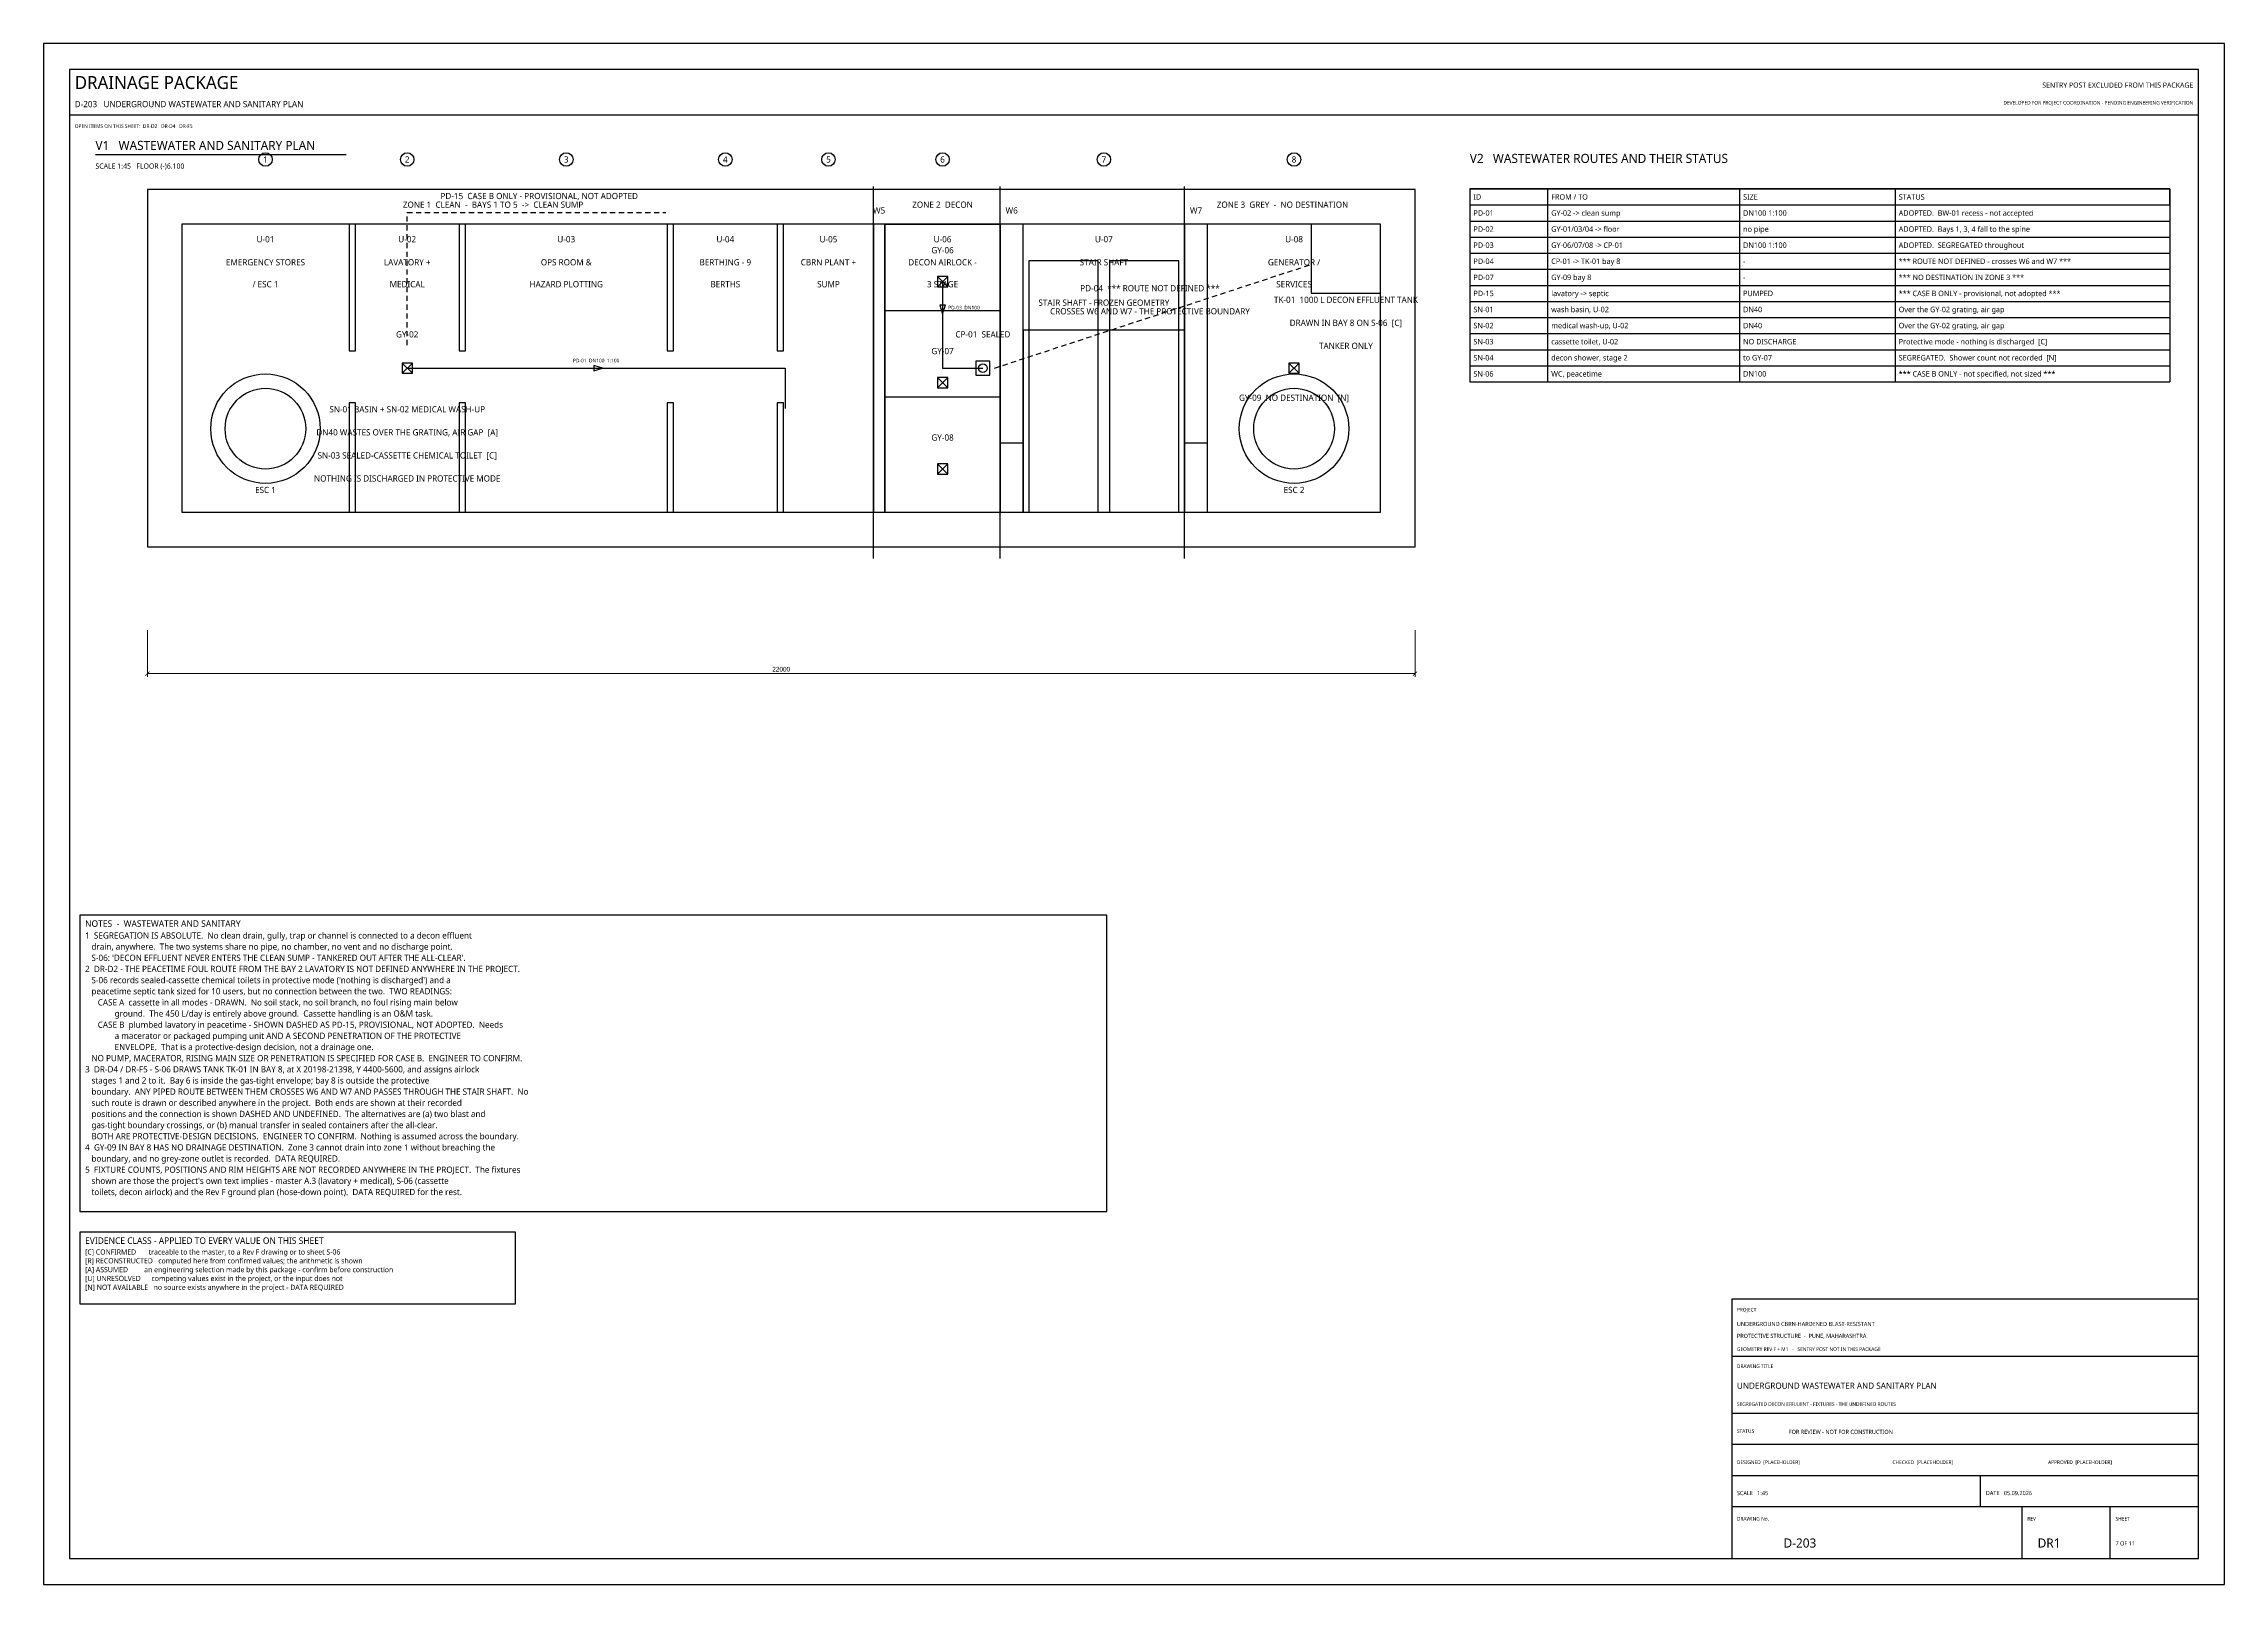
# Model space of a CAD drawing. Header units: millimetres. Extents: x 0 to 841, y 0 to 594.
import ezdxf
from ezdxf.enums import TextEntityAlignment as Align

# ---------------------------------------------------------------- set-up
doc = ezdxf.new("R2010")
doc.units = ezdxf.units.MM
for name, color, linetype in [('M-ARCH', 8, 'Continuous'), ('M-ARCH-HIDDEN', 8, 'Continuous'), ('M-CALLOUT', 2, 'Continuous'), ('M-FLAG', 1, 'Continuous'), ('M-GRID', 5, 'Continuous'), ('M-STRUCT', 7, 'Continuous'), ('M-TABLE', 7, 'Continuous'), ('M-TEXT', 7, 'Continuous'), ('M-TITLE', 7, 'Continuous'), ('P-DRAIN-EFF', 6, 'Continuous'), ('P-DRAIN-WASTE', 3, 'Continuous'), ('P-EQUIP', 2, 'Continuous'), ('P-FLOW', 1, 'Continuous'), ('S-DIM', 4, 'Continuous'), ('S-NOTE', 7, 'Continuous'), ('S-TEXT', 7, 'Continuous'), ('S-TITLE', 7, 'Continuous')]:
    doc.layers.add(name, color=color, linetype=linetype)
doc.styles.add('OpenSans', font='OpenSans-Regular.ttf')
doc.dimstyles.new('SC-DIM', dxfattribs={"dimtxt": 1.8, "dimasz": 1.6, "dimexe": 1.2, "dimexo": 1, "dimgap": 0.8, "dimtad": 1, "dimdec": 0, "dimblk": 'ARCHTICK', "dimcen": 2.5, "dimclrd": 4, "dimclre": 4, "dimclrt": 4, "dimazin": 3, "dimtfac": 1, "dimtmove": 0, "dimatfit": 3, "dimlwd": 13, "dimlwe": 13})

# ---------------------------------------------------------------- blocks, each defined once
blk = doc.blocks.new('GULLY')
at = {"layer": 'P-EQUIP'}
for p, q in [((-2.2, -2.2), (2.2, 2.2)), ((-2.2, 2.2), (2.2, -2.2))]:
    blk.add_line(p, q, dxfattribs=at)
blk.add_lwpolyline([(-2.2, -2.2), (2.2, -2.2), (2.2, 2.2), (-2.2, 2.2)], close=True, dxfattribs=at)
blk = doc.blocks.new('CHAMBER')
at = {"layer": 'P-EQUIP'}
blk.add_lwpolyline([(-3, -3), (3, -3), (3, 3), (-3, 3)], close=True, dxfattribs=at)
blk.add_circle((0, 0), 1.9, dxfattribs=at)
blk = doc.blocks.new('_ARCHTICK')
at = {"color": 0, "linetype": 'BYBLOCK', "const_width": 0.15}
blk.add_lwpolyline([(-0.5, -0.5), (0.5, 0.5)], dxfattribs=at)

msp = doc.modelspace()

# ---------------------------------------------------------------- linework, layer by layer
at = {"layer": 'M-ARCH'}
for points in [[(380, 413.333), (406.667, 413.333), (406.667, 510.222), (380, 510.222)], [(411.111, 413.333), (437.778, 413.333), (437.778, 510.222), (411.111, 510.222)]]:
    msp.add_lwpolyline(points, close=True, dxfattribs=at)
for centre, radius in [((85.556, 445.556), 21.111), ((482.222, 445.556), 21.111), ((85.556, 445.556), 15.556), ((482.222, 445.556), 15.556)]:
    msp.add_circle(centre, radius, dxfattribs=at)
at = {"layer": 'M-ARCH-HIDDEN'}
msp.add_lwpolyline([(377.778, 413.333), (440, 413.333), (440, 483.556), (377.778, 483.556)], close=True, dxfattribs=at)
at = {"layer": 'M-FLAG'}
for p, q in [((320, 395.556), (320, 538.889)), ((368.889, 395.556), (368.889, 538.889)), ((440, 395.556), (440, 538.889)), ((140.222, 528.778), (140.222, 528.889)), ((140.222, 528.889), (142.222, 528.889)), ((140.222, 525.378), (140.222, 527.378)), ((140.222, 521.978), (140.222, 523.978)), ((143.622, 528.889), (145.622, 528.889)), ((147.022, 528.889), (149.022, 528.889)), ((150.422, 528.889), (152.422, 528.889)), ((153.822, 528.889), (155.822, 528.889)), ((157.222, 528.889), (159.222, 528.889)), ((160.622, 528.889), (162.622, 528.889)), ((164.022, 528.889), (166.022, 528.889)), ((167.422, 528.889), (169.422, 528.889)), ((170.822, 528.889), (172.822, 528.889)), ((174.222, 528.889), (176.222, 528.889)), ((177.622, 528.889), (179.622, 528.889)), ((181.022, 528.889), (183.022, 528.889)), ((184.422, 528.889), (186.422, 528.889)), ((187.822, 528.889), (189.822, 528.889)), ((191.222, 528.889), (193.222, 528.889)), ((194.622, 528.889), (196.622, 528.889)), ((198.022, 528.889), (200.022, 528.889)), ((201.422, 528.889), (203.422, 528.889)), ((204.822, 528.889), (206.822, 528.889)), ((208.222, 528.889), (210.222, 528.889)), ((211.622, 528.889), (213.622, 528.889)), ((215.022, 528.889), (217.022, 528.889)), ((218.422, 528.889), (220.422, 528.889)), ((221.822, 528.889), (223.822, 528.889)), ((225.222, 528.889), (227.222, 528.889)), ((228.622, 528.889), (230.622, 528.889)), ((232.022, 528.889), (234.022, 528.889)), ((235.422, 528.889), (237.422, 528.889)), ((238.822, 528.889), (240, 528.889)), ((140.222, 518.578), (140.222, 520.578)), ((140.222, 515.178), (140.222, 517.178)), ((140.222, 511.778), (140.222, 513.778)), ((140.222, 508.378), (140.222, 510.378)), ((140.222, 504.978), (140.222, 506.978)), ((476.529, 504.857), (478.429, 505.479)), ((479.76, 505.915), (481.661, 506.537)), ((482.991, 506.973), (484.892, 507.595)), ((486.222, 508.03), (488.123, 508.653)), ((140.222, 501.578), (140.222, 503.578)), ((140.222, 498.178), (140.222, 500.178)), ((140.222, 494.778), (140.222, 496.778)), ((450.679, 496.394), (452.58, 497.016)), ((453.91, 497.452), (455.811, 498.074)), ((457.141, 498.51), (459.042, 499.132)), ((460.373, 499.567), (462.273, 500.19)), ((463.604, 500.625), (465.504, 501.248)), ((466.835, 501.683), (468.736, 502.305)), ((470.066, 502.741), (471.967, 503.363)), ((473.297, 503.799), (475.198, 504.421)), ((140.222, 491.378), (140.222, 493.378)), ((140.222, 487.978), (140.222, 489.978)), ((424.829, 487.931), (426.73, 488.553)), ((428.06, 488.989), (429.961, 489.611)), ((431.291, 490.046), (433.192, 490.669)), ((434.523, 491.104), (436.423, 491.727)), ((437.754, 492.162), (439.655, 492.785)), ((440.985, 493.22), (442.886, 493.842)), ((444.216, 494.278), (446.117, 494.9)), ((447.448, 495.336), (449.348, 495.958)), ((140.222, 484.578), (140.222, 486.578)), ((140.222, 481.178), (140.222, 483.178)), ((140.222, 477.778), (140.222, 479.778)), ((398.979, 479.468), (400.88, 480.09)), ((402.21, 480.526), (404.111, 481.148)), ((405.442, 481.583), (407.342, 482.206)), ((408.673, 482.641), (410.573, 483.264)), ((411.904, 483.699), (413.805, 484.321)), ((415.135, 484.757), (417.036, 485.379)), ((418.366, 485.815), (420.267, 486.437)), ((421.598, 486.873), (423.498, 487.495)), ((373.129, 471.005), (375.03, 471.627)), ((376.36, 472.063), (378.261, 472.685)), ((379.592, 473.12), (381.492, 473.743)), ((382.823, 474.178), (384.724, 474.801)), ((386.054, 475.236), (387.955, 475.858)), ((389.285, 476.294), (391.186, 476.916)), ((392.517, 477.352), (394.417, 477.974)), ((395.748, 478.41), (397.649, 479.032)), ((366.667, 468.889), (368.567, 469.511)), ((369.898, 469.947), (371.799, 470.569))]:
    msp.add_line(p, q, dxfattribs=at)
for points in [[(368.889, 413.333), (377.778, 413.333), (377.778, 440), (368.889, 440)], [(440, 413.333), (448.889, 413.333), (448.889, 440), (440, 440)]]:
    msp.add_lwpolyline(points, close=True, dxfattribs=at)
at = {"layer": 'M-GRID'}
for centre in [(85.556, 549.333), (140.222, 549.333), (201.556, 549.333), (262.889, 549.333), (302.667, 549.333), (346.667, 549.333), (408.889, 549.333), (482.222, 549.333)]:
    msp.add_circle(centre, 2.6, dxfattribs=at)
at = {"layer": 'M-STRUCT'}
for points in [[(40, 400), (528.889, 400), (528.889, 537.778), (40, 537.778)], [(53.333, 413.333), (515.556, 413.333), (515.556, 524.444), (53.333, 524.444)], [(117.778, 475.556), (120.222, 475.556), (120.222, 524.444), (117.778, 524.444)], [(160.222, 475.556), (162.667, 475.556), (162.667, 524.444), (160.222, 524.444)], [(240.444, 475.556), (242.889, 475.556), (242.889, 524.444), (240.444, 524.444)], [(282.889, 475.556), (285.333, 475.556), (285.333, 524.444), (282.889, 524.444)], [(320, 413.333), (324.444, 413.333), (324.444, 524.444), (320, 524.444)], [(368.889, 413.333), (377.778, 413.333), (377.778, 524.444), (368.889, 524.444)], [(440, 413.333), (448.889, 413.333), (448.889, 524.444), (440, 524.444)], [(117.778, 413.333), (120.222, 413.333), (120.222, 455.556), (117.778, 455.556)], [(160.222, 413.333), (162.667, 413.333), (162.667, 455.556), (160.222, 455.556)], [(240.444, 413.333), (242.889, 413.333), (242.889, 455.556), (240.444, 455.556)], [(282.889, 413.333), (285.333, 413.333), (285.333, 455.556), (282.889, 455.556)]]:
    msp.add_lwpolyline(points, close=True, dxfattribs=at)
at = {"layer": 'M-TABLE'}
for p, q in [((550, 538), (820, 538)), ((550, 538), (550, 463.6)), ((580, 538), (580, 463.6)), ((654, 538), (654, 463.6)), ((714, 538), (714, 463.6)), ((820, 538), (820, 463.6)), ((550, 525.6), (820, 525.6)), ((550, 519.4), (820, 519.4)), ((550, 513.2), (820, 513.2)), ((550, 507), (820, 507)), ((550, 500.8), (820, 500.8)), ((550, 494.6), (820, 494.6)), ((550, 488.4), (820, 488.4)), ((550, 482.2), (820, 482.2)), ((550, 476), (820, 476)), ((550, 469.8), (820, 469.8)), ((550, 463.6), (820, 463.6))]:
    msp.add_line(p, q, dxfattribs=at)
msp.add_lwpolyline([(550, 531.8), (820, 531.8), (820, 538), (550, 538)], close=True, dxfattribs=at)
at = {"layer": 'M-TITLE'}
for p, q in [((10, 566.5), (831, 566.5)), ((651, 88), (831, 88)), ((651, 66), (831, 66)), ((651, 54), (831, 54)), ((651, 42), (831, 42)), ((747, 30), (747, 42)), ((651, 30), (831, 30)), ((763, 10), (763, 30)), ((797, 10), (797, 30))]:
    msp.add_line(p, q, dxfattribs=at)
msp.add_lwpolyline([(651, 10), (831, 10), (831, 110), (651, 110)], close=True, dxfattribs=at)
at = {"layer": 'P-DRAIN-EFF'}
for p, q in [((324.444, 524.444), (368.889, 524.444)), ((324.444, 491.111), (368.889, 491.111)), ((324.444, 457.778), (368.889, 457.778))]:
    msp.add_line(p, q, dxfattribs=at)
for points in [[(324.444, 413.333), (368.889, 413.333), (368.889, 524.444), (324.444, 524.444)], [(488.844, 497.778), (515.511, 497.778), (515.511, 524.444), (488.844, 524.444)]]:
    msp.add_lwpolyline(points, close=True, dxfattribs=at)
msp.add_lwpolyline([(346.667, 502.222), (346.667, 468.889), (362.222, 468.889)], dxfattribs=at)
at = {"layer": 'P-DRAIN-WASTE'}
msp.add_lwpolyline([(140.222, 468.889), (285.956, 468.889), (285.956, 453.333)], dxfattribs=at)
at = {"layer": 'P-FLOW'}
for points in [[(346.667, 489.822), (347.747, 493.182), (345.587, 493.182)], [(215.489, 468.889), (212.129, 469.969), (212.129, 467.809)]]:
    msp.add_lwpolyline(points, close=True, dxfattribs=at)
at = {"layer": 'S-TITLE'}
msp.add_line((20, 551.2), (116.718, 551.2), dxfattribs=at)
for points in [[(0, 0), (841, 0), (841, 594), (0, 594)], [(10, 10), (831, 10), (831, 584), (10, 584)], [(14, 143.775), (410, 143.775), (410, 258), (14, 258)], [(14, 108.15), (182, 108.15), (182, 135.775), (14, 135.775)]]:
    msp.add_lwpolyline(points, close=True, dxfattribs=at)

# ---------------------------------------------------------------- block references
at = {"xscale": 0.9, "yscale": 0.9}
for name, p in [('GULLY', (346.667, 502.222)), ('CHAMBER', (362.222, 468.889)), ('GULLY', (140.222, 468.889)), ('GULLY', (346.667, 463.333)), ('GULLY', (482.222, 468.889)), ('GULLY', (346.667, 430))]:
    msp.add_blockref(name, p, dxfattribs=at)

# ---------------------------------------------------------------- texts
at = {"layer": 'M-CALLOUT', "style": 'OpenSans'}
msp.add_text('PD-03  DN100', height=1.4, dxfattribs=at).set_placement((348.867, 492.222), align=Align.MIDDLE_LEFT)
msp.add_text('PD-01  DN100  1:100', height=1.4, dxfattribs=at).set_placement((213.089, 470.689), align=Align.BOTTOM_CENTER)
at = {"layer": 'M-FLAG', "style": 'OpenSans'}
for s, height, p in [('DEVELOPED FOR PROJECT COORDINATION - PENDING ENGINEERING VERIFICATION', 1.4, (829, 570.5)), ('SENTRY POST EXCLUDED FROM THIS PACKAGE', 2, (829, 577))]:
    msp.add_text(s, height=height, dxfattribs=at).set_placement(p, align=Align.RIGHT)
for s, height, p in [('OPEN ITEMS ON THIS SHEET:  DR-D2   DR-D4   DR-F5', 1.4, (12, 561.5)), ('FOR REVIEW - NOT FOR CONSTRUCTION', 1.6, (673, 58))]:
    msp.add_text(s, height=height, dxfattribs=at).set_placement(p)
for s, p in [('PD-15  CASE B ONLY - PROVISIONAL, NOT ADOPTED', (191.111, 533.333)), ('ZONE 3  GREY  -  NO DESTINATION', (477.778, 530)), ('PD-04  *** ROUTE NOT DEFINED ***', (426.667, 497.778)), ('CROSSES W6 AND W7 - THE PROTECTIVE BOUNDARY', (426.667, 488.889)), ('TANKER ONLY', (502.222, 475.556)), ('GY-09  NO DESTINATION  [N]', (482.222, 455.556)), ('NOTHING IS DISCHARGED IN PROTECTIVE MODE', (140.222, 424.444))]:
    msp.add_text(s, height=2.4, dxfattribs=at).set_placement(p, align=Align.BOTTOM_CENTER)
at = {"layer": 'M-GRID', "style": 'OpenSans'}
for s, p in [('1', (85.556, 549.333)), ('2', (140.222, 549.333)), ('3', (201.556, 549.333)), ('4', (262.889, 549.333)), ('5', (302.667, 549.333)), ('6', (346.667, 549.333)), ('7', (408.889, 549.333)), ('8', (482.222, 549.333))]:
    msp.add_text(s, height=2.4, dxfattribs=at).set_placement(p, align=Align.MIDDLE_CENTER)
at = {"layer": 'M-TABLE', "style": 'OpenSans'}
for s, p in [('ID', (551.4, 533.85)), ('GY-02 -> clean sump', (581.4, 527.65)), ('FROM / TO', (581.4, 533.85)), ('SIZE', (655.4, 533.85)), ('ADOPTED.  BW-01 recess - not accepted', (715.4, 527.65)), ('STATUS', (715.4, 533.85)), ('PD-01', (551.4, 527.65)), ('PD-02', (551.4, 521.45)), ('GY-01/03/04 -> floor', (581.4, 521.45)), ('no pipe', (655.4, 521.45)), ('DN100 1:100', (655.4, 527.65)), ('ADOPTED.  Bays 1, 3, 4 fall to the spine', (715.4, 521.45)), ('PD-03', (551.4, 515.25)), ('GY-06/07/08 -> CP-01', (581.4, 515.25)), ('DN100 1:100', (655.4, 515.25)), ('ADOPTED.  SEGREGATED throughout', (715.4, 515.25)), ('PD-04', (551.4, 509.05)), ('PD-07', (551.4, 502.85)), ('CP-01 -> TK-01 bay 8', (581.4, 509.05)), ('GY-09 bay 8', (581.4, 502.85)), ('-', (655.4, 509.05)), ('*** ROUTE NOT DEFINED - crosses W6 and W7 ***', (715.4, 509.05)), ('*** NO DESTINATION IN ZONE 3 ***', (715.4, 502.85)), ('PD-15', (551.4, 496.65)), ('lavatory -> septic', (581.4, 496.65)), ('-', (655.4, 502.85)), ('PUMPED', (655.4, 496.65)), ('*** CASE B ONLY - provisional, not adopted ***', (715.4, 496.65)), ('SN-01', (551.4, 490.45)), ('wash basin, U-02', (581.4, 490.45)), ('DN40', (655.4, 490.45)), ('Over the GY-02 grating, air gap', (715.4, 490.45)), ('SN-02', (551.4, 484.25)), ('SN-03', (551.4, 478.05)), ('cassette toilet, U-02', (581.4, 478.05)), ('medical wash-up, U-02', (581.4, 484.25)), ('DN40', (655.4, 484.25)), ('NO DISCHARGE', (655.4, 478.05)), ('Over the GY-02 grating, air gap', (715.4, 484.25)), ('Protective mode - nothing is discharged  [C]', (715.4, 478.05)), ('SN-04', (551.4, 471.85)), ('decon shower, stage 2', (581.4, 471.85)), ('to GY-07', (655.4, 471.85)), ('SEGREGATED.  Shower count not recorded  [N]', (715.4, 471.85)), ('SN-06', (551.4, 465.65)), ('WC, peacetime', (581.4, 465.65)), ('DN100', (655.4, 465.65)), ('*** CASE B ONLY - not specified, not sized ***', (715.4, 465.65))]:
    msp.add_text(s, height=2.1, dxfattribs=at).set_placement(p)
at = {"layer": 'M-TEXT', "style": 'OpenSans'}
for s, p in [('W5', (322.222, 527.778)), ('W6', (373.333, 527.778)), ('W7', (444.444, 527.778)), ('U-01', (85.556, 516.667)), ('U-02', (140.222, 516.667)), ('U-03', (201.556, 516.667)), ('U-04', (262.889, 516.667)), ('U-05', (302.667, 516.667)), ('U-06', (346.667, 516.667)), ('U-07', (408.889, 516.667)), ('U-08', (482.222, 516.667)), ('EMERGENCY STORES', (85.556, 507.778)), ('LAVATORY +', (140.222, 507.778)), ('OPS ROOM &', (201.556, 507.778)), ('BERTHING - 9', (262.889, 507.778)), ('CBRN PLANT +', (302.667, 507.778)), ('DECON AIRLOCK -', (346.667, 507.778)), ('STAIR SHAFT', (408.889, 507.778)), ('GENERATOR /', (482.222, 507.778)), ('/ ESC 1', (85.556, 499.333)), ('MEDICAL', (140.222, 499.333)), ('HAZARD PLOTTING', (201.556, 499.333)), ('BERTHS', (262.889, 499.333)), ('SUMP', (302.667, 499.333)), ('3 STAGE', (346.667, 499.333)), ('SERVICES', (482.222, 499.333)), ('STAIR SHAFT - FROZEN GEOMETRY', (408.889, 492.222)), ('SN-01 BASIN + SN-02 MEDICAL WASH-UP', (140.222, 451.111)), ('DN40 WASTES OVER THE GRATING, AIR GAP  [A]', (140.222, 442.222)), ('SN-03 SEALED-CASSETTE CHEMICAL TOILET  [C]', (140.222, 433.333)), ('ESC 1', (85.556, 420)), ('ESC 2', (482.222, 420))]:
    msp.add_text(s, height=2.4, dxfattribs=at).set_placement(p, align=Align.BOTTOM_CENTER)
at = {"layer": 'M-TITLE', "style": 'OpenSans'}
for s, height, p in [('DRAINAGE PACKAGE', 5, (12, 576.5)), ('D-203   UNDERGROUND WASTEWATER AND SANITARY PLAN', 2.4, (12, 569.5)), ('V2   WASTEWATER ROUTES AND THEIR STATUS', 3.5, (550, 548)), ('PROJECT', 1.4, (653, 105.2)), ('UNDERGROUND CBRN-HARDENED BLAST-RESISTANT', 1.6, (653, 99.6)), ('PROTECTIVE STRUCTURE  -  PUNE, MAHARASHTRA', 1.6, (653, 95)), ('GEOMETRY REV F + M1   -   SENTRY POST NOT IN THIS PACKAGE', 1.4, (653, 90)), ('DRAWING TITLE', 1.4, (653, 83.4)), ('UNDERGROUND WASTEWATER AND SANITARY PLAN', 2.4, (653, 75.4)), ('SEGREGATED DECON EFFLUENT - FIXTURES - THE UNDEFINED ROUTES', 1.4, (653, 68.8)), ('STATUS', 1.4, (653, 58.4)), ('DESIGNED  [PLACEHOLDER]', 1.4, (653, 46.4)), ('CHECKED  [PLACEHOLDER]', 1.4, (713, 46.4)), ('APPROVED  [PLACEHOLDER]', 1.4, (773, 46.4)), ('SCALE   1:45', 1.6, (653, 34.4)), ('DATE   05.09.2026', 1.6, (749, 34.4)), ('DRAWING No.', 1.4, (653, 24.6)), ('REV', 1.4, (765, 24.6)), ('SHEET', 1.4, (799, 24.6)), ('D-203', 3.5, (671, 14.2)), ('DR1', 3.5, (769, 14.2)), ('7 OF 11', 1.6, (799, 15))]:
    msp.add_text(s, height=height, dxfattribs=at).set_placement(p)
at = {"layer": 'P-DRAIN-EFF', "style": 'OpenSans'}
for s, p in [('ZONE 2  DECON', (346.667, 530)), ('GY-06', (346.667, 512.444)), ('TK-01  1000 L DECON EFFLUENT TANK', (502.222, 493.333)), ('CP-01  SEALED', (362.222, 480)), ('DRAWN IN BAY 8 ON S-06  [C]', (502.222, 484.444)), ('GY-07', (346.667, 473.556)), ('GY-08', (346.667, 440.222))]:
    msp.add_text(s, height=2.4, dxfattribs=at).set_placement(p, align=Align.BOTTOM_CENTER)
at = {"layer": 'P-DRAIN-WASTE', "style": 'OpenSans'}
msp.add_text('ZONE 1  CLEAN  -  BAYS 1 TO 5  ->  CLEAN SUMP', height=2.4, dxfattribs=at).set_placement((173.333, 530), align=Align.BOTTOM_CENTER)
at = {"layer": 'P-EQUIP', "style": 'OpenSans'}
msp.add_text('GY-02', height=2.4, dxfattribs=at).set_placement((140.222, 480), align=Align.BOTTOM_CENTER)
at = {"layer": 'S-NOTE', "style": 'OpenSans'}
for s, height, p in [('1  SEGREGATION IS ABSOLUTE.  No clean drain, gully, trap or channel is connected to a decon effluent', 2.4, (16, 248.975)), ('   drain, anywhere.  The two systems share no pipe, no chamber, no vent and no discharge point.', 2.4, (16, 244.675)), ('2  DR-D2 - THE PEACETIME FOUL ROUTE FROM THE BAY 2 LAVATORY IS NOT DEFINED ANYWHERE IN THE PROJECT.', 2.4, (16, 236.075)), ("   S-06: 'DECON EFFLUENT NEVER ENTERS THE CLEAN SUMP - TANKERED OUT AFTER THE ALL-CLEAR'.", 2.4, (16, 240.375)), ("   S-06 records sealed-cassette chemical toilets in protective mode ('nothing is discharged') and a", 2.4, (16, 231.775)), ('   peacetime septic tank sized for 10 users, but no connection between the two.  TWO READINGS:', 2.4, (16, 227.475)), ('      CASE A  cassette in all modes - DRAWN.  No soil stack, no soil branch, no foul rising main below', 2.4, (16, 223.175)), ('              ground.  The 450 L/day is entirely above ground.  Cassette handling is an O&M task.', 2.4, (16, 218.875)), ('      CASE B  plumbed lavatory in peacetime - SHOWN DASHED AS PD-15, PROVISIONAL, NOT ADOPTED.  Needs', 2.4, (16, 214.575)), ('              a macerator or packaged pumping unit AND A SECOND PENETRATION OF THE PROTECTIVE', 2.4, (16, 210.275)), ('   NO PUMP, MACERATOR, RISING MAIN SIZE OR PENETRATION IS SPECIFIED FOR CASE B.  ENGINEER TO CONFIRM.', 2.4, (16, 201.675)), ('              ENVELOPE.  That is a protective-design decision, not a drainage one.', 2.4, (16, 205.975)), ('3  DR-D4 / DR-F5 - S-06 DRAWS TANK TK-01 IN BAY 8, at X 20198-21398, Y 4400-5600, and assigns airlock', 2.4, (16, 197.375)), ('   stages 1 and 2 to it.  Bay 6 is inside the gas-tight envelope; bay 8 is outside the protective', 2.4, (16, 193.075)), ('   such route is drawn or described anywhere in the project.  Both ends are shown at their recorded', 2.4, (16, 184.475)), ('   boundary.  ANY PIPED ROUTE BETWEEN THEM CROSSES W6 AND W7 AND PASSES THROUGH THE STAIR SHAFT.  No', 2.4, (16, 188.775)), ('   gas-tight boundary crossings, or (b) manual transfer in sealed containers after the all-clear.', 2.4, (16, 175.875)), ('   positions and the connection is shown DASHED AND UNDEFINED.  The alternatives are (a) two blast and', 2.4, (16, 180.175)), ('4  GY-09 IN BAY 8 HAS NO DRAINAGE DESTINATION.  Zone 3 cannot drain into zone 1 without breaching the', 2.4, (16, 167.275)), ('   BOTH ARE PROTECTIVE-DESIGN DECISIONS.  ENGINEER TO CONFIRM.  Nothing is assumed across the boundary.', 2.4, (16, 171.575)), ('5  FIXTURE COUNTS, POSITIONS AND RIM HEIGHTS ARE NOT RECORDED ANYWHERE IN THE PROJECT.  The fixtures', 2.4, (16, 158.675)), ('   boundary, and no grey-zone outlet is recorded.  DATA REQUIRED.', 2.4, (16, 162.975)), ('   toilets, decon airlock) and the Rev F ground plan (hose-down point).  DATA REQUIRED for the rest.', 2.4, (16, 150.075)), ("   shown are those the project's own text implies - master A.3 (lavatory + medical), S-06 (cassette", 2.4, (16, 154.375)), ('[C] CONFIRMED       traceable to the master, to a Rev F drawing or to sheet S-06', 2, (16, 127.15)), ('[R] RECONSTRUCTED   computed here from confirmed values; the arithmetic is shown', 2, (16, 123.75)), ('[A] ASSUMED         an engineering selection made by this package - confirm before construction', 2, (16, 120.35)), ('[U] UNRESOLVED      competing values exist in the project, or the input does not', 2, (16, 116.95)), ('[N] NOT AVAILABLE   no source exists anywhere in the project - DATA REQUIRED', 2, (16, 113.55))]:
    msp.add_text(s, height=height, dxfattribs=at).set_placement(p)
at = {"layer": 'S-TEXT', "style": 'OpenSans'}
msp.add_text('SCALE 1:45   FLOOR (-)6.100', height=2, dxfattribs=at).set_placement((20, 545.8))
at = {"layer": 'S-TITLE', "style": 'OpenSans'}
for s, height, p in [('V1   WASTEWATER AND SANITARY PLAN', 3.5, (20, 553)), ('NOTES  -  WASTEWATER AND SANITARY', 2.5, (16, 253.5)), ('EVIDENCE CLASS - APPLIED TO EVERY VALUE ON THIS SHEET', 2.5, (16, 131.275))]:
    msp.add_text(s, height=height, dxfattribs=at).set_placement(p)

# ---------------------------------------------------------------- dimensions: what is measured, and where the dimension line sits
at = {"layer": 'S-DIM'}
msp.add_linear_dim(base=(40, 351.111), p1=(40, 368.889), p2=(528.889, 368.889), dimstyle='SC-DIM', override={"dimlfac": 45}, dxfattribs=at).render()

doc.saveas('drawing.dxf')
